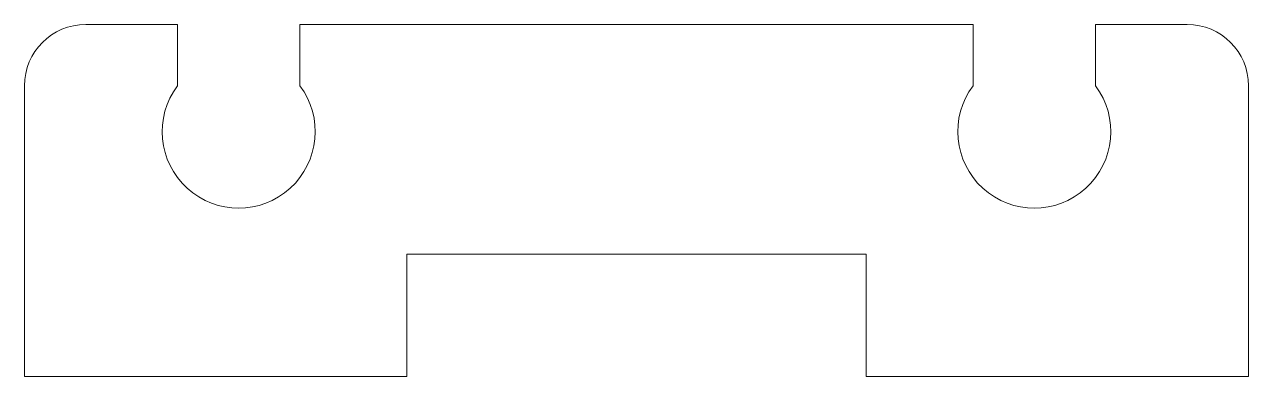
# Model space of a CAD drawing. Header units: millimetres. Extents: x -10 to 10, y 0 to 5.8.
import ezdxf

# ---------------------------------------------------------------- set-up
doc = ezdxf.new("R2010")
doc.units = ezdxf.units.MM

msp = doc.modelspace()

# ---------------------------------------------------------------- linework, layer by layer
at = {"color": 7, "linetype": 'Continuous', "lineweight": 15}
for p, q in [((-7.5, 5.75), (-9, 5.75)), ((-7.5, 4.75), (-7.5, 5.75)), ((-5.5, 5.75), (-5.5, 4.75)), ((5.5, 5.75), (-5.5, 5.75)), ((5.5, 4.75), (5.5, 5.75)), ((7.5, 5.75), (7.5, 4.75)), ((9, 5.75), (7.5, 5.75)), ((-10, 4.75), (-10, 0)), ((10, 0), (10, 4.75)), ((-3.75, 2), (3.75, 2)), ((-3.75, 0), (-3.75, 2)), ((3.75, 2), (3.75, 0)), ((-10, 0), (-3.75, 0)), ((3.75, 0), (10, 0))]:
    msp.add_line(p, q, dxfattribs=at)
for centre, radius, start, end in [((-9, 4.75), 1, 90, 180), ((9, 4.75), 1, 0, 90), ((-6.5, 4), 1.25, 143.1301, 36.8699), ((6.5, 4), 1.25, 143.1301, 36.8699)]:
    msp.add_arc(centre, radius, start, end, dxfattribs=at)

doc.saveas('drawing.dxf')
